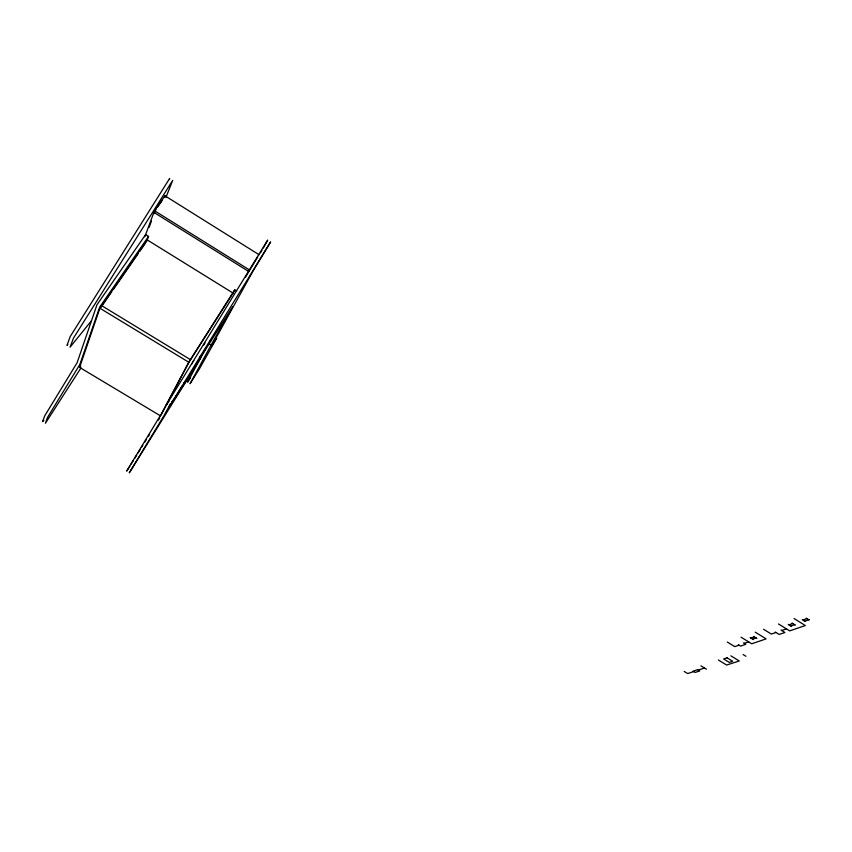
<?xml version="1.0" encoding="UTF-8"?>
<svg xmlns="http://www.w3.org/2000/svg" width="852" height="852" viewBox="0 0 852 852"><rect width="100%" height="100%" fill="white"/><g stroke="black" fill="none" stroke-linecap="round" stroke-linejoin="round"><path stroke-width="1.28" d="M79.609 367.404L99.886 308.211L147.226 239.913L233.022 293.056L188.931 362.324L160.57 415.904L79.609 367.404L80.695 365.817M144.829 236.728L154.5 210.732L164.937 195.8L259.115 254.748M149.111 227.346L151.422 221.126M154.212 213.66L155.596 209.933M169.527 179.165L169.655 178.441L70.141 336.647L67.01 345.358L67.819 344.613M160.346 203.138L160.655 202.307M146.64 241.435L148.546 236.409L145.628 234.598L97 304.697L77.095 362.771L44.698 415.872L42.611 421.602L43.835 420.27M164.308 197.472L164.937 195.8M165.874 197.568L172.7 180.379L73.517 338.042L70.056 347.19L91.324 320.916M129.323 472.743L163.904 415.84L170.262 404.04M172.924 400.302L170.293 405.232L177.322 393.997M205.577 348.628L187.589 382.186L190.571 377.542M232.649 293.738L234.758 289.85L236.654 291.033M211.03 345.135L190.049 383.73L199.421 368.852L216.632 338.18L211.669 345.891L253.161 270.766L270.627 241.915L169.282 406.777L190.944 373.836L197.1 362.888L232.809 306.539L211.03 345.135L209.241 344.038M245.472 277.23L257.73 256.921M263.321 247.985L267.688 240.083L166.3 404.988L168.952 401.068M191.625 364.187L192.105 363.367M261.575 251.02L261.947 250.403M177.951 392.974L179.825 389.928M180.443 388.906L182.317 385.86M183.574 383.826L184.82 381.792M199.815 357.361L201.072 355.327M209.837 341.056L210.327 340.246M261.191 251.649L260.456 252.852M193.084 361.759L193.819 360.588M128.45 468.408L129.823 466.204M131.197 463.999L133.253 460.687M134.616 458.493L136.671 455.181M138.035 452.987L140.079 449.686M141.443 447.492L142.806 445.298M144.851 442.007L146.214 439.813M148.248 436.533L149.611 434.339M158.419 420.153L159.771 417.97M201.242 356.999L129.387 472.69M128.247 468.749L127.534 469.867M203.628 345.135L205.023 342.941M81.046 367.819L45.422 423.242L47.478 417.501L79.864 364.432L99.652 307.178L148.546 236.409M234.758 289.85L189.144 361.567L161.635 413.454L126.639 471.124L127.353 470.144M111.772 291.767L101.164 307.082L101.654 305.655L190.582 359.725M113.295 289.573L138.312 253.47M139.824 251.287L145.884 242.532M156.118 209.187L153.882 212.382L248.635 271.437M157.609 207.057L162.072 200.667M750.836 638.073L754.329 636.859M788.995 624.836L792.807 623.515M802.999 619.979L806.929 618.616M752.635 639.192L756.139 637.978M790.869 625.996L794.692 624.686M804.352 621.353L809.4 619.606M739.014 645.166L734.754 646.625L727.267 642.025M744.275 643.356L748.631 641.865M775.97 632.482L771.337 634.069L763.552 629.255M781.699 630.512L786.439 628.882M693.688 671.578L687.681 673.559L684.177 671.429M698.331 670.045L704.497 668.011M700.919 665.838L706.468 669.214M99.886 308.211L188.931 362.324M718.385 660.002L726.649 665.05L739.238 660.96L730.867 655.827M743.072 654.517L745.937 656.274M750.133 637.647L753.328 639.618M741.027 637.179L751.741 643.771L766.118 638.883L755.255 632.173M743.594 642.941L745.83 644.314L740.558 646.114L738.333 644.751M753.637 636.433L756.842 638.414M778.536 623.983L789.666 630.885L805.342 625.549L794.053 618.52M780.986 630.065L784.905 632.503L779.165 634.452L775.256 632.035M802.264 619.521L804.906 621.161M792.083 623.068L795.417 625.134M788.27 624.388L791.593 626.454M154.5 210.732L249.455 269.935M806.194 618.158L808.846 619.798M727.044 657.819L723.614 658.958L729.259 662.409L732.709 661.28L727.044 657.819M697.682 669.651L693.049 671.184L695.125 672.452L699.78 670.918L697.682 669.651"/></g></svg>
